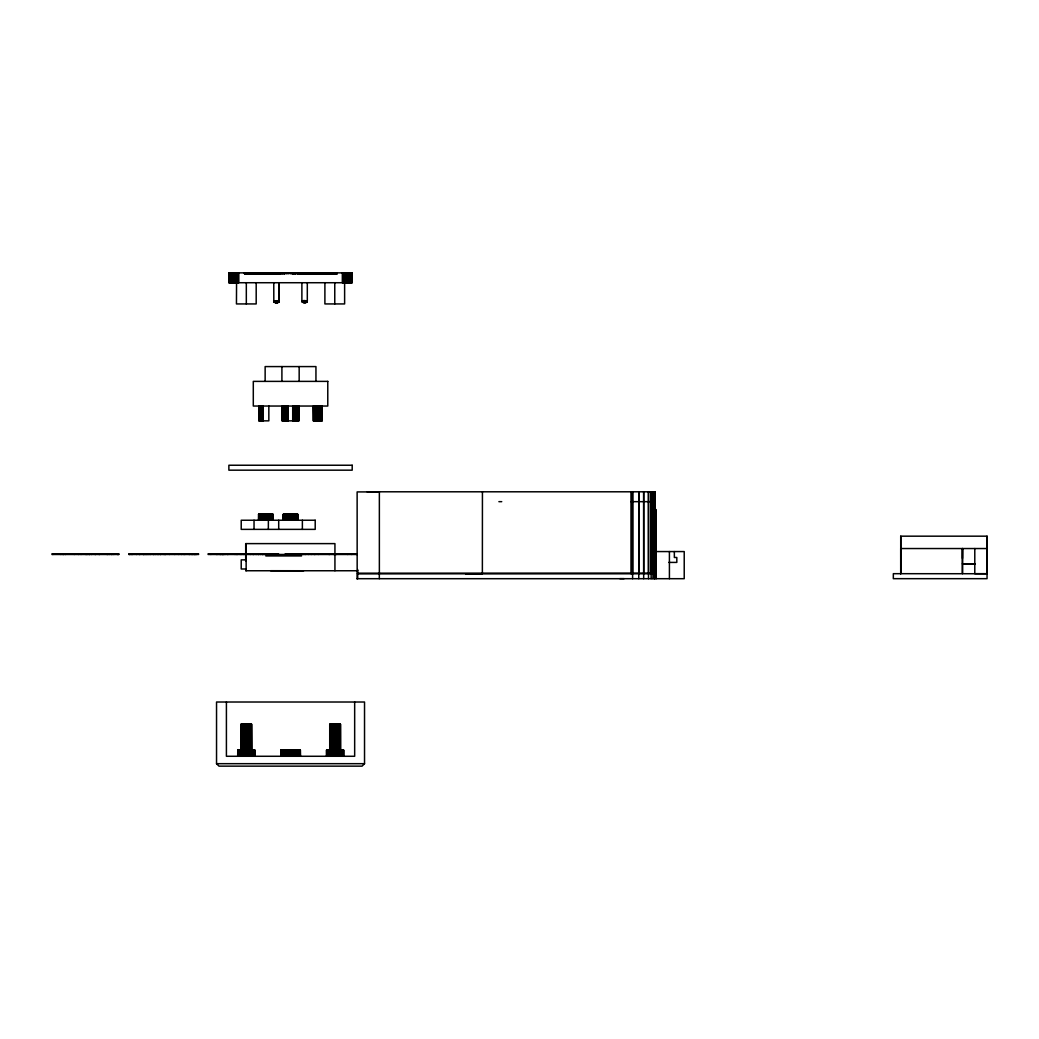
<?xml version="1.0" encoding="UTF-8"?>
<svg xmlns="http://www.w3.org/2000/svg" width="1039" height="1039" viewBox="0 0 1039 1039"><rect width="100%" height="100%" fill="white"/><g stroke="black" fill="none" stroke-linecap="round" stroke-linejoin="round"><path stroke-width="1.5" d="M307.31 282.725L307.31 301.011C306.726 304.375 298.531 301.323 305.83 302.453M482.434 491.798L482.369 573.762L357.13 573.879L357.156 578.697M630.998 573.762L630.998 491.798M631.803 573.762L631.803 491.798M654.44 578.697L654.427 491.798L654.479 573.073M654.44 573.762L654.44 491.798M654.947 578.697L654.947 491.798L367.105 491.798M987.05 548.54L900.722 548.54L900.735 573.71L900.735 536.176L987.05 536.176L987.05 573.736L893.345 573.684L893.319 578.671L987.05 578.671L987.05 536.176M962.452 548.54L962.452 573.71L962.504 548.54L962.465 558.411M319.908 273.841L319.687 272.854L319.609 273.841L319.518 272.854L319.363 273.841L319.142 272.854L318.363 273.841L318.246 272.854L318.168 273.841L318.103 272.854L318.103 273.841M312.129 273.841L312.934 272.854M324.739 272.854L324.804 273.841L325.012 272.854L325.311 273.841L325.311 272.854L325.454 273.841L325.636 272.854L325.752 273.841L325.908 272.854L326.714 273.841L326.804 272.854L326.882 273.841L327.038 272.854M334.48 272.854L334.402 273.841L334.402 272.854L333.948 273.841L333.792 272.854L332.935 273.841L332.935 272.854M312.284 273.841L312.388 272.854M312.505 273.841L312.635 272.854M272.374 273.841L272.283 272.854L272.374 273.841L272.374 272.854L272.621 273.841L272.66 272.854L272.906 273.841L273.075 272.854L273.205 273.841L274.114 272.854L274.309 273.841L274.309 272.854L274.504 273.841L274.413 272.854L274.114 273.841L273.893 272.854L273.738 273.841L272.906 272.854L272.789 273.841L272.569 272.854L273.075 273.841M272.789 272.854L272.53 273.841M305.154 273.841L304.57 272.854M306.752 272.854L306.57 273.841L307.012 272.854M316.869 272.854L316.687 273.841L316.687 272.854M306.193 272.854L306.024 273.841L305.817 272.854L306.024 273.841L306.57 272.854M313.103 273.841L313.297 272.854L313.297 273.841L313.505 272.854L313.505 273.841L313.674 272.854L313.674 273.841L313.869 272.854L314.583 273.841M306.596 273.841L306.414 272.854L306.18 273.841L305.154 272.854L305.817 273.841L305.453 272.854L305.089 273.841L305.765 272.854M252.464 273.841L252.464 272.854L252.815 273.841M273.815 301.362L278.868 301.894L274.088 301.894L273.777 301.167L279.192 301.102C278.997 302.31 270.426 298.738 274.867 302.401C274.179 300.946 276.296 305.57 279.192 300.972L279.192 282.725L279.166 301.232L273.815 301.362L273.764 282.725M304.609 273.841L305.089 272.854M275.465 273.841L274.608 272.854L274.945 273.841L275.322 272.854M275.179 302.453L278.218 302.362L273.88 301.544L279.14 301.388M278.855 301.92L274.244 302.063M364.533 763.678L362.066 766.146L219.008 766.146L216.541 763.678L216.541 702.013L364.533 702.013L364.533 763.678L216.541 763.678M306.453 302.31L302.622 302.258M306.687 302.18C300.401 303.297 300.011 299.258 307.31 301.011L301.881 300.972L301.881 282.725M301.933 301.362L307.297 301.193L301.894 301.102M274.075 301.881L278.933 301.829L274.088 301.894M274.348 302.154L278.66 302.102L274.153 301.972M274.569 302.284L278.335 302.31M306.986 301.894L301.972 301.479M228.892 272.854L352.195 272.854L352.169 282.725L228.892 282.725L228.918 272.854L228.97 282.725M273.971 301.713L278.997 301.713M282.192 420.847L282.231 406.041L282.166 420.847L298.894 420.847L298.855 406.041L298.725 420.847M498.889 501.668L501.733 501.668M630.998 501.668L654.947 501.668M654.557 509.63L656.245 509.63L656.245 578.697M258.503 514.318L273.244 514.318L273.218 520.24M283.166 514.318L297.907 514.318L297.907 520.24M654.557 519.5L656.245 519.5M655.947 551.566L684.22 551.566L684.22 578.697L356.702 578.697M119.004 553.8L51.95 553.8L51.95 554.475L119.004 554.475M198.605 553.8L128.797 553.8L128.797 554.475L198.605 554.475M265.815 555.943L301.531 555.943M246.022 559.865L241.217 559.865L241.217 568.995L246.022 568.995M668.778 562.411L676.818 562.411L676.818 557.488L674.35 557.488L674.35 551.566M245.698 570.749L357.819 570.749M654.947 491.798L654.986 573.073L357.169 573.19L357.13 491.915L379.365 491.915L379.365 573.19M987.05 573.697L974.79 573.684L974.79 548.54M654.947 573.762L465.615 573.879M237.723 750.106L254.919 750.106L254.919 756.275L254.75 750.106M280.686 750.106L300.401 750.106L300.401 756.275L300.258 750.106M270.556 570.71L303.674 570.749M619.841 578.658L624.062 578.671M320.921 273.841L320.064 272.854M274.504 272.854L274.945 273.841M325.454 272.854L325.61 273.841L325.61 272.854M325.882 273.841L326.012 272.854M326.337 273.841L326.233 272.854L326.545 273.841M333.493 272.854L333.493 273.841M327.506 273.841L327.649 272.854M319.207 273.841L319.142 272.854L319.363 273.841M318.168 272.854L318.246 273.841M333.649 272.854L333.948 273.841M318.363 272.854L318.428 273.841L318.7 272.854M318.492 272.854L318.544 273.841M328.142 272.854L328.181 273.841L328.181 272.854M652.804 573.073L652.778 491.798L652.96 578.697M651.18 573.073L651.141 491.798L651.141 578.697M648.518 573.073L648.492 491.798L648.492 578.697M643.712 573.073L643.673 491.798L643.673 578.697M638.79 573.073L638.751 491.798L638.751 578.697M632.647 573.073L632.608 491.798L632.608 578.697M900.735 536.176L900.735 573.736M669.415 551.566L669.415 578.697M654.947 511.11L654.947 528.383M379.326 573.879L379.326 578.697M357.689 569.567L357.689 578.697M354.663 702.013L354.663 756.275L226.411 756.275L226.411 702.013M352.052 272.854L351.961 282.725M351.87 272.854L351.74 282.725M351.702 553.8L351.702 554.475M351.611 272.854L351.455 282.725M351.273 272.854L351.273 282.725M351.091 272.854L351.091 282.725M350.883 272.854L350.883 282.725M350.65 272.854L350.65 282.725M350.416 272.854L350.416 282.725M350.156 272.854L350.156 282.725M349.896 272.854L349.896 282.725M349.611 272.854L349.611 282.725M349.312 272.854L349.312 282.725M349 272.854L349 282.725M348.675 272.854L348.675 282.725M348.338 272.854L348.338 282.725M348 272.854L348 282.725M347.636 272.854L347.636 282.725M347.714 553.8L347.714 554.475M347.273 272.854L347.273 282.725M346.896 272.854L346.896 282.725M346.507 272.854L346.507 282.725M346.117 272.854L346.117 282.725M345.714 272.854L345.714 282.725M345.299 272.854L345.299 282.725M344.883 272.854L344.883 282.725M344.623 282.725L344.623 303.933L324.895 303.933L324.895 282.725M344.467 272.854L344.467 282.725M344.052 272.854L344.052 282.725M343.623 272.854L343.623 282.725M343.545 750.106L343.61 756.275L343.74 750.106L326.506 750.106L326.558 756.275M343.338 750.106L343.338 756.275M343.195 272.854L343.195 282.725M343.091 750.106L343.221 756.275M342.935 750.106L342.935 756.275M342.766 272.854L342.766 282.725M342.766 750.106L342.584 756.275M342.389 750.106L342.389 756.275M342.338 272.854L342.338 282.725M342.182 750.106L342.182 756.275M341.961 750.106L341.961 756.275M341.727 750.106L341.727 756.275M341.48 750.106L341.48 756.275M341.221 750.106L341.221 756.275M340.948 750.106L340.948 756.275M340.662 756.275L340.532 724.209M340.363 756.275L340.402 724.209L329.727 724.209L329.727 750.106M340.065 756.275L340.026 724.209L339.805 750.106M339.688 724.209L339.753 756.275M339.415 724.209L339.428 756.275M339.272 724.209L339.272 750.106M339.117 724.209L339.091 756.275M338.779 724.209L338.753 756.275M338.597 724.209L338.597 750.106M338.415 724.209L338.415 756.275M338.22 724.209L338.065 756.275M337.818 724.209L338.026 750.106M337.61 724.209L337.701 756.275M337.402 724.209L337.402 750.106M337.181 724.209L337.35 756.275M337.013 272.854L337.156 273.841M336.961 724.209L336.974 756.275M336.857 272.854L336.87 273.841M336.74 724.209L336.74 750.106M336.597 272.854L336.714 273.841M336.519 724.209L336.61 756.275M336.35 272.854L336.48 273.841M336.389 553.8L336.389 554.475M336.22 272.854L336.22 273.841M336.285 724.209L336.233 756.275M335.883 272.854L336.052 273.841M336.052 724.209L336.052 750.106M335.701 272.854L335.727 273.841M335.818 724.209L335.87 756.275M335.506 272.854L335.506 273.841M335.584 724.209L335.493 756.275M335.311 272.854L335.311 273.841M335.35 724.209L335.35 750.106M335.078 272.854L335.116 273.841M335.116 724.209L335.116 756.275M334.909 272.854L334.909 273.841M334.935 570.749L334.935 543.618L245.698 543.618L245.698 561.177M334.87 724.209L334.87 750.106M334.662 272.854L334.701 273.841M334.766 282.725L334.766 303.933M334.636 724.209L334.74 756.275M334.402 724.209L334.363 756.275M334.168 272.854L334.181 273.841M334.246 553.8L334.246 554.475M334.168 724.209L334.168 750.106M333.935 553.8L333.935 554.475M333.935 724.209L333.987 756.275M333.701 724.209L333.701 750.106M333.61 750.106L333.61 756.275M333.48 724.209L333.48 750.106M333.259 724.209L333.246 756.275M333.038 724.209L332.883 756.275M332.714 272.854L332.636 273.841M332.818 724.209L332.818 750.106M332.61 724.209L332.519 756.275M332.324 272.854L332.272 273.841M332.194 724.209L332.402 750.106M331.999 272.854L331.999 273.841M331.999 724.209L332.155 756.275M331.792 272.854L331.792 273.841M331.805 724.209L331.805 756.275M331.649 272.854L331.649 273.841M331.623 724.209L331.623 750.106M331.441 724.209L331.467 756.275M331.285 272.854L331.272 273.841M331.272 724.209L331.129 756.275M330.96 724.209L330.96 750.106M330.74 272.854L330.87 273.841M330.805 724.209L330.792 756.275M330.532 724.209L330.467 756.275M330.428 272.854L330.428 273.841M330.415 724.209L330.298 750.106M330.155 272.854L330.155 273.841M330.194 724.209L330.155 756.275M329.844 272.854L329.844 273.841M329.818 724.209L329.857 756.275M329.532 272.854L329.532 273.841M329.558 750.106L329.558 756.275M329.272 272.854L329.272 273.841M329.35 553.8L329.35 554.475M329.285 750.106L329.285 756.275M329.038 553.8L329.038 554.475M329.012 750.106L329.012 756.275M328.856 272.854L328.856 273.841M328.753 750.106L328.753 756.275M328.662 272.854L328.662 273.841M328.493 750.106L328.493 756.275M328.259 750.106L328.259 756.275M327.973 272.854L327.856 273.841M328.038 750.106L328.038 756.275M327.83 750.106L327.83 756.275M327.636 750.106L327.454 756.275M327.285 750.106L327.285 756.275M327.129 750.106L326.999 756.275M326.882 272.854L326.882 273.841M326.882 750.106L326.882 756.275M326.649 272.854L326.649 273.841M326.61 750.106L326.61 756.275M325.077 272.854L325.077 273.841M324.441 272.854L324.467 273.841M324.142 272.854L324.064 273.841M323.817 272.854L323.856 273.841M323.116 272.854L323.116 273.841M322.947 272.854L322.947 273.841M322.726 272.854L322.687 273.841M322.324 272.854L322.324 273.841M322.155 272.854L322.012 273.841M322.116 406.041L322.103 420.847L313.271 420.847L313.297 406.041L313.44 420.847M321.843 406.041L321.96 420.847M321.583 272.854L321.583 273.841M321.609 406.041L321.778 420.847M321.376 272.854L321.428 273.841M321.519 406.041L321.415 420.847M321.233 272.854L321.22 273.841M321.311 420.847L321.194 406.041L320.947 420.847M320.921 272.854L320.856 273.841M320.804 406.041L320.804 420.847M320.674 406.041L320.519 420.847M320.376 406.041L320.376 420.847M320.22 406.041L320.22 420.847M319.895 406.041L320.051 420.847M319.791 272.854L319.583 273.841M319.726 406.041L319.726 420.847M319.544 406.041L319.544 420.847M319.376 406.041L319.376 420.847M319.012 406.041L319.194 420.847M318.869 272.854L318.83 273.841M318.817 406.041L318.817 420.847M318.635 406.041L318.635 420.847M318.441 406.041L318.441 420.847M318.246 406.041L318.246 420.847M318.324 553.8L318.324 554.475M318.064 406.041L318.064 420.847M317.869 406.041L317.869 420.847M317.492 272.854L317.492 273.841M317.479 406.041L317.674 420.847M317.285 406.041L317.285 420.847M317.168 272.854L317.168 273.841M317.09 406.041L317.09 420.847M316.999 272.854L316.869 273.841M316.895 406.041L316.895 420.847M316.713 406.041L316.713 420.847M316.518 406.041L316.518 420.847M316.233 272.854L316.233 273.841M316.337 406.041L316.337 420.847M315.973 406.041L316.155 420.847M315.83 272.854L315.869 273.841M315.947 381.378L315.947 366.585L265.14 366.585L265.14 381.378M315.791 406.041L315.791 420.847M315.622 406.041L315.622 420.847M315.479 272.854L315.479 273.841M315.453 406.041L315.453 420.847M315.155 272.854L315.155 273.841M315.129 406.041L315.285 420.847M314.973 406.041L314.973 420.847M314.96 553.8L314.96 554.475M314.869 272.854L314.856 273.841M314.817 406.041L314.674 420.847M314.531 420.847L314.531 406.041L314.272 420.847M314.349 553.8L314.349 554.475M314.155 406.041L314.038 420.847M313.921 406.041L313.83 420.847L313.648 406.041M312.025 272.854L311.895 273.841M311.804 272.854L311.674 273.841M311.479 272.854L311.479 273.841M311.219 272.854L311.284 273.841M311.284 553.8L311.284 554.475M311.064 272.854L311.064 273.841M310.83 272.854L310.83 273.841M310.57 272.854L310.57 273.841M310.297 272.854L310.297 273.841M309.999 272.854L309.999 273.841M309.661 272.854L309.661 273.841M309.297 272.854L309.297 273.841M308.843 272.854L308.908 273.841M308.622 272.854L308.726 273.841M308.531 272.854L308.466 273.841M308.531 553.8L308.531 554.475M308.245 272.854L308.297 273.841M308.076 272.854L307.583 273.841M307.466 273.841L307.375 272.854L307.115 273.841M306.323 272.854L306.375 273.841M305.466 553.8L305.466 554.475M304.856 272.854L304.856 273.841M304.388 272.854L304.388 273.841M304.258 272.854L304.076 273.841L303.908 272.854M303.933 553.8L303.933 554.475M303.739 272.854L303.752 273.841M303.518 272.854L303.401 273.841M303.297 272.854L303.297 273.841M303.141 272.854L303.167 273.841M302.713 272.854L302.726 273.841M302.479 272.854L302.479 273.841M302.375 520.24L302.375 529.371M302.401 553.8L302.479 554.475M302.271 272.854L302.167 273.841M301.778 272.854L301.778 273.841M301.791 553.8L301.791 554.475M301.648 272.854L301.505 273.841M301.102 272.854L301.219 273.841M301.18 553.8L301.18 554.475M300.829 272.854L300.829 273.841M300.713 272.854L300.596 273.841M300.453 272.854L300.505 273.841M299.985 272.854L299.985 273.841M300.102 750.106L299.946 756.275M299.894 272.854L299.816 273.841M299.777 750.106L299.816 756.275M299.635 272.854L299.635 273.841M299.622 750.106L299.622 756.275M299.336 272.854L299.336 273.841M299.453 750.106L299.453 756.275M299.102 272.854L299.271 273.841M299.167 366.585L299.167 381.378M299.258 750.106L299.258 756.275M299.05 750.106L299.05 756.275M298.816 750.106L298.816 756.275M298.609 272.854L298.609 273.841M298.414 406.041L298.544 420.847M298.427 553.8L298.427 554.475M298.583 750.106L298.583 756.275M298.284 406.041L298.284 420.847M298.323 750.106L298.323 756.275M298.024 272.854L298.024 273.841M298.141 406.041L298.141 420.847M298.063 750.106L298.063 756.275M297.803 406.041L297.972 420.847M297.816 553.8L297.816 554.475M297.777 750.106L297.777 756.275M297.596 272.854L297.596 273.841M297.609 406.041L297.609 420.847M297.686 514.318L297.596 520.24M297.375 272.854L297.375 273.841M297.414 406.041L297.414 420.847M297.375 514.318L297.492 520.24M297.479 750.106L297.479 756.275M297.193 406.041L297.193 420.847M297.245 514.318L297.245 520.24M297.193 553.8L297.193 554.475M297.167 750.106L297.167 756.275M296.959 406.041L296.959 420.847M296.946 514.318L297.102 520.24M296.686 272.854L296.868 273.841M296.725 406.041L296.725 420.847M296.777 514.318L296.777 520.24M296.842 750.106L296.842 756.275M296.466 406.041L296.466 420.847M296.596 514.318L296.596 520.24M296.505 750.106L296.505 756.275M296.414 514.318L296.414 520.24M296.206 406.041L296.206 420.847M296.206 514.318L296.206 520.24M296.167 750.106L296.167 756.275M295.842 272.854L295.842 273.841M295.933 406.041L295.933 420.847M295.998 514.318L295.998 520.24M295.647 406.041L295.647 420.847M295.777 514.318L295.777 520.24M295.803 750.106L295.803 756.275M295.544 514.318L295.544 520.24M295.44 750.106L295.44 756.275M295.271 272.854L295.271 273.841M295.349 406.041L295.349 420.847M295.297 514.318L295.297 520.24M295.154 272.854L295.154 273.841M295.05 406.041L295.05 420.847M295.05 514.318L295.05 520.24M295.063 750.106L295.063 756.275M294.894 272.854L294.894 273.841M294.79 514.318L294.79 520.24M294.738 406.041L294.738 420.847M294.686 750.106L294.686 756.275M294.414 406.041L294.414 420.847M294.518 514.318L294.518 520.24M294.44 553.8L294.44 554.475M294.245 514.318L294.245 520.24M294.141 553.8L294.141 554.475M294.284 750.106L294.284 756.275M294.089 406.041L294.089 420.847M293.959 514.318L293.959 520.24M293.894 750.106L293.894 756.275M293.751 406.041L293.751 420.847M293.673 514.318L293.673 520.24M293.505 406.041L293.505 420.847M293.492 750.106L293.492 756.275M293.388 272.854L293.388 273.841M293.414 406.041L293.414 420.847M293.375 514.318L293.375 520.24M293.063 406.041L293.063 420.847M293.076 514.318L293.076 520.24M293.219 553.8L293.219 554.475M293.076 750.106L293.076 756.275M292.712 406.041L292.712 420.847M292.764 514.318L292.764 520.24M292.66 750.106L292.66 756.275M292.414 272.854L292.414 273.841M292.453 514.318L292.453 520.24M292.271 272.854L292.271 273.841M292.141 514.318L292.141 520.24M292.245 750.106L292.245 756.275M291.959 272.854L291.959 273.841M291.829 514.318L291.829 520.24M291.816 750.106L291.816 756.275M291.504 514.318L291.504 520.24M291.388 750.106L291.388 756.275M291.18 514.318L291.18 520.24M290.868 514.318L290.868 520.24M290.972 750.106L290.972 756.275M290.634 272.854L290.634 273.841M290.543 514.318L290.543 520.24M290.465 553.8L290.465 554.475M290.543 750.106L290.543 756.275M290.219 514.318L290.219 520.24M290.115 750.106L290.115 756.275M289.894 514.318L289.894 520.24M289.569 514.318L289.569 520.24M289.686 750.106L289.686 756.275M289.258 514.318L289.258 520.24M289.258 750.106L289.258 756.275M288.933 272.854L288.933 273.841M288.933 514.318L288.933 520.24M288.842 750.106L288.842 756.275M288.621 514.318L288.621 520.24M288.31 514.318L288.31 520.24M288.413 750.106L288.413 756.275M288.024 406.041L288.024 420.847M288.011 514.318L288.011 520.24M288.011 553.8L288.011 554.475M288.011 750.106L288.011 756.275M287.79 272.854L287.79 273.841M287.673 406.041L287.673 420.847M287.712 514.318L287.712 520.24M287.582 406.041L287.582 420.847M287.413 514.318L287.413 520.24M287.595 750.106L287.595 756.275M287.335 406.041L287.335 420.847M287.193 750.106L287.193 756.275M286.998 406.041L286.998 420.847M287.128 514.318L287.128 520.24M286.842 514.318L286.842 520.24M286.79 750.106L286.79 756.275M286.673 406.041L286.673 420.847M286.569 514.318L286.569 520.24M286.504 272.854L286.504 273.841M286.348 406.041L286.348 420.847M286.296 514.318L286.296 520.24M286.4 750.106L286.4 756.275M286.037 406.041L286.037 420.847M286.037 514.318L286.037 520.24M286.011 750.106L286.011 756.275M285.725 406.041L285.725 420.847M285.79 514.318L285.79 520.24M285.439 406.041L285.439 420.847M285.543 514.318L285.543 520.24M285.634 750.106L285.634 756.275M285.309 514.318L285.309 520.24M285.257 554.475L285.257 553.8L357.208 553.8L357.208 554.475L208.099 554.475L208.099 553.8L278.517 553.8L278.517 554.475M285.27 750.106L285.27 756.275M285.076 272.854L285.076 273.841M285.154 406.041L285.154 420.847M285.089 514.318L285.089 520.24M284.881 406.041L284.881 420.847M284.868 514.318L284.868 520.24M284.92 750.106L284.92 756.275M284.569 272.854L284.569 273.841M284.608 406.041L284.608 420.847M284.673 514.318L284.673 520.24M284.569 750.106L284.569 756.275M284.361 406.041L284.361 420.847M284.478 514.318L284.478 520.24M284.322 272.854L284.322 273.841M284.128 514.318L284.296 520.24M284.231 750.106L284.231 756.275M284.115 406.041L284.115 420.847M283.972 514.318L283.972 520.24M283.881 406.041L283.881 420.847M283.829 514.318L283.699 520.24M283.92 750.106L283.92 756.275M283.673 406.041L283.673 420.847M283.478 514.318L283.582 520.24M283.608 750.106L283.608 756.275M283.335 272.854L283.335 273.841M283.283 406.041L283.465 420.847M283.322 520.24L283.322 514.318L283.205 520.24M283.309 750.106L283.309 756.275M283.102 406.041L283.102 420.847M283.011 272.854L283.011 273.841M282.946 406.041L282.946 420.847M283.024 750.106L283.024 756.275M282.66 406.041L282.79 420.847M282.751 750.106L282.751 756.275M282.543 406.041L282.439 420.847M282.504 750.106L282.504 756.275M282.374 272.854L282.374 273.841M282.257 750.106L282.257 756.275M282.037 750.106L282.037 756.275M281.907 366.585L281.907 381.378M281.829 750.106L281.829 756.275M281.673 272.854L281.686 273.841M281.634 750.106L281.634 756.275M281.452 750.106L281.452 756.275M281.231 272.854L281.231 273.841M281.296 750.106L281.153 756.275M281.011 750.106L281.011 756.275M280.829 750.106L280.881 756.275M280.27 272.854L280.348 273.841M280.075 272.854L280.075 273.841M279.894 272.854L279.894 273.841M279.4 272.854L279.4 273.841M279.296 272.854L279.166 273.841M278.868 272.854L278.868 273.841M278.699 520.24L278.699 529.371M278.452 272.854L278.452 273.841M278.231 272.854L278.231 273.841M277.958 272.854L278.049 273.841M277.699 272.854L277.608 273.841M277.608 553.8L277.608 554.475M277.166 272.854L277.166 273.841M276.932 272.854L276.932 273.841M276.842 553.8L276.842 554.475M276.699 272.854L276.699 273.841M276.686 553.8L276.686 554.475M276.556 272.854L276.491 273.841M276.283 272.854L276.283 273.841M276.101 272.854L276.114 273.841M275.777 272.854L275.777 273.841M275.608 272.854L275.608 273.841M275.465 272.854L275.322 273.841M275.309 553.8L275.309 554.475M274.088 272.854L274.114 273.841M273.893 272.854L273.919 273.841M273.543 272.854L273.738 273.841M273.4 272.854L273.374 273.841M273.231 272.854L273.205 273.841M273.023 520.24L272.932 514.318L272.828 520.24M272.582 514.318L272.582 520.24M272.439 514.318L272.283 520.24M272.166 272.854L272.127 273.841M272.114 514.318L272.114 520.24M272.088 553.8L272.088 554.475M271.945 272.854L271.828 273.841L271.699 272.854M271.932 514.318L271.932 520.24M271.75 514.318L271.75 520.24M271.504 272.854L271.569 273.841M271.543 514.318L271.543 520.24M271.14 272.854L271.309 273.841M271.335 514.318L271.335 520.24M271.036 272.854L271.036 273.841M271.114 514.318L271.114 520.24M270.737 272.854L270.737 273.841M270.88 514.318L270.88 520.24M270.698 272.854L270.698 273.841M270.634 514.318L270.634 520.24M270.387 272.854L270.491 273.841M270.374 514.318L270.374 520.24M270.114 514.318L270.114 520.24M270.257 553.8L270.257 554.475M269.945 272.854L269.893 273.841M269.854 514.318L269.854 520.24M269.802 272.854L269.802 273.841M269.582 514.318L269.582 520.24M269.283 272.854L269.361 273.841M269.296 514.318L269.296 520.24M269.101 272.854L269.179 273.841M268.997 514.318L268.997 520.24M268.88 272.854L268.802 273.841M268.841 406.041L268.841 420.847L259.01 420.847L259.01 406.041M268.711 514.318L268.711 520.24M268.361 273.841L268.4 272.854L268.14 273.841M268.413 514.318L268.348 529.371M267.958 272.854L267.958 273.841M268.101 514.318L268.101 520.24M267.789 514.318L267.789 520.24M267.581 272.854L267.374 273.841M267.478 514.318L267.478 520.24M267.218 272.854L267.218 273.841M267.166 514.318L267.166 520.24M267.192 553.8L267.192 554.475M267.01 272.854L266.854 273.841M266.841 514.318L266.841 520.24M266.724 272.854L266.659 273.841M266.452 272.854L266.516 273.841M266.516 514.318L266.516 520.24M266.192 272.854L266.335 273.841M266.205 514.318L266.205 520.24M266.023 272.854L265.984 273.841L265.841 272.854M265.88 514.318L265.88 520.24M265.711 272.854L265.594 273.841M265.555 514.318L265.555 520.24M265.659 553.8L265.659 554.475M265.309 272.854L265.477 273.841M265.14 272.854L265.14 273.841L264.932 272.854M265.231 514.318L265.231 520.24M264.906 514.318L264.906 520.24M264.789 272.854L264.789 273.841M264.737 553.8L264.737 554.475M264.542 272.854L264.62 273.841M264.594 514.318L264.594 520.24M264.387 272.854L264.387 273.841M264.27 514.318L264.27 520.24M264.127 272.854L264.127 273.841M263.945 272.854L263.893 273.841M263.958 514.318L263.958 520.24M263.698 272.854L263.672 273.841M263.646 514.318L263.646 520.24M263.464 272.854L263.387 273.841M263.27 272.854L263.14 273.841M263.218 406.041L263.218 420.847M263.348 514.318L263.348 520.24M263.218 553.8L263.218 554.475M263.088 272.854L263.075 273.841M263.023 420.847L263.023 406.041L262.828 420.847M263.049 514.318L263.049 520.24M262.776 272.854L262.776 273.841M262.75 514.318L262.75 520.24M262.581 272.854L262.503 273.841M262.633 406.041L262.633 420.847M262.594 553.8L262.594 554.475M262.386 272.854L262.335 273.841M262.451 406.041L262.451 420.847M262.464 514.318L262.464 520.24M262.296 553.8L262.296 554.475M262.101 272.854L262.101 273.841M262.075 406.041L262.257 420.847M262.179 514.318L262.179 520.24M261.932 272.854L261.932 273.841M261.893 406.041L261.893 420.847M261.906 514.318L261.906 520.24M261.711 406.041L261.711 420.847M261.633 514.318L261.633 520.24M261.542 272.854L261.542 273.841M261.529 406.041L261.529 420.847M261.347 272.854L261.231 273.841M261.36 406.041L261.192 420.847M261.373 514.318L261.373 520.24M261.023 272.854L261.023 273.841M261.023 406.041L261.023 420.847M261.114 514.318L261.114 520.24M260.815 272.854L260.815 273.841M260.867 406.041L260.867 420.847M260.88 514.318L260.88 520.24M260.555 406.041L260.711 420.847M260.646 514.318L260.646 520.24M260.516 272.854L260.464 273.841M260.412 406.041L260.412 420.847M260.425 514.318L260.425 520.24M260.451 553.8L260.451 554.475M260.192 272.854L260.192 273.841M260.269 406.041L260.14 420.847L260.01 406.041M260.205 514.318L260.205 520.24M259.919 272.854L260.088 273.841M260.01 514.318L260.01 520.24M259.893 406.041L259.776 420.847M259.815 514.318L259.815 520.24M259.672 272.854L259.672 273.841M259.659 406.041L259.477 420.847M259.464 514.318L259.633 520.24M259.269 272.854L259.282 273.841M259.386 406.041L259.308 420.847M259.308 514.318L259.308 520.24M259.036 406.041L259.036 420.847M259.166 514.318L259.036 520.24M258.88 272.854L258.919 273.841M258.919 514.318L258.919 520.24M258.75 272.854L258.75 273.841M258.724 520.24L258.646 514.318L258.477 520.24M258.62 553.8L258.62 554.475M258.503 272.854L258.555 273.841M258.204 272.854L258.204 273.841M258.308 553.8L258.308 554.475M258.14 272.854L258.14 273.841M257.789 272.854L257.88 273.841M257.685 272.854L257.555 273.841L257.438 272.854M257.23 272.854L257.101 273.841M256.932 272.854L256.932 273.841M256.776 272.854L256.724 273.841M256.633 272.854L256.464 273.841M256.334 272.854L256.334 273.841M256.139 272.854L256.178 273.841M256.191 282.725L256.191 303.933L236.45 303.933L236.606 272.854M256.165 553.8L256.165 554.475M255.854 272.854L255.854 273.841M255.269 272.854L255.243 273.841M255.01 272.854L254.984 273.841M254.724 272.854L254.75 273.841M254.503 272.854L254.503 273.841M254.555 750.106L254.659 756.275M254.464 273.841L254.269 272.854L254.061 273.841M254.425 750.106L254.295 756.275M254.139 750.106L254.139 756.275M254.01 272.854L253.841 273.841M254.036 520.24L254.036 529.371M253.971 750.106L253.971 756.275M253.711 272.854L253.711 273.841M253.802 750.106L253.802 756.275M253.503 272.854L253.49 273.841M253.412 553.8L253.412 554.475M253.594 750.106L253.594 756.275M253.217 272.854L253.217 273.841M253.386 750.106L253.386 756.275M253.113 553.8L253.113 554.475M253.165 750.106L253.165 756.275M252.932 750.106L252.932 756.275M252.607 272.854L252.607 273.841M252.685 750.106L252.685 756.275M252.425 750.106L252.425 756.275M252.152 750.106L252.152 756.275M251.932 272.854L251.97 273.841M251.867 756.275L251.659 724.209L240.944 724.209L240.892 750.106M251.49 724.209L251.581 756.275M251.321 272.854L251.399 273.841M251.334 724.209L251.269 756.275M251.022 724.209L251.022 750.106M250.893 272.854L250.893 273.841M250.957 756.275L250.893 724.209L250.633 756.275M250.724 272.854L250.724 273.841M250.399 272.854L250.399 273.841M250.477 724.209L250.477 750.106M250.165 272.854L250.165 273.841M250.347 553.8L250.347 554.475M250.321 724.209L250.308 756.275M249.983 724.209L249.97 756.275M249.918 272.854L249.918 273.841M249.802 724.209L249.802 750.106M249.633 272.854L249.633 273.841M249.62 724.209L249.62 756.275M249.464 272.854L249.464 273.841M249.438 724.209L249.438 750.106M249.126 272.854L249.126 273.841M249.23 724.209L249.269 756.275M249.022 272.854L249.022 273.841M249.035 724.209L248.918 756.275M248.659 272.854L248.659 273.841M248.828 724.209L248.828 750.106M248.594 272.854L248.594 273.841M248.607 724.209L248.555 756.275M248.399 724.209L248.399 750.106M248.178 724.209L248.191 756.275M247.802 272.854L247.802 273.841M247.957 724.209L247.814 756.275M247.724 724.209L247.724 750.106M247.464 272.854L247.464 273.841M247.49 724.209L247.451 756.275M247.217 272.854L247.217 273.841M247.256 724.209L247.256 750.106M247.009 272.854L247.009 273.841M247.022 724.209L247.074 756.275M246.814 272.854L246.814 273.841M246.788 724.209L246.698 756.275M246.607 272.854L246.607 273.841M246.555 724.209L246.555 750.106M246.451 272.854L246.451 273.841M246.321 282.725L246.321 303.933M246.321 724.209L246.321 756.275M246.113 272.854L246.23 273.841M246.139 543.618L246.139 570.749M246.087 724.209L246.087 750.106M245.892 272.854L245.892 273.841M245.84 724.209L245.944 756.275M245.801 272.854L245.801 273.841M245.607 724.209L245.568 756.275M245.503 272.854L245.581 273.841M245.308 272.854L245.23 273.841M245.373 724.209L245.191 756.275M245.009 272.854L245.061 273.841M245.152 553.8L245.152 554.475M245.139 724.209L245.139 750.106M244.749 272.854L244.749 273.841M244.918 724.209L244.814 756.275M244.685 272.854L244.685 273.841M244.685 724.209L244.685 750.106M244.373 272.854L244.477 273.841M244.464 724.209L244.451 756.275M244.243 724.209L244.243 750.106M244.022 724.209L244.087 756.275M243.814 724.209L243.723 756.275M243.607 724.209L243.607 750.106M243.308 553.8L243.308 554.475M243.399 724.209L243.373 756.275M243.022 724.209L243.022 756.275M242.827 724.209L242.827 750.106M242.658 724.209L242.671 756.275M242.477 724.209L242.477 750.106M242.321 724.209L242.334 756.275M242.009 724.209L242.009 756.275M241.775 553.8L241.775 554.475M241.749 724.209L241.879 750.106M241.503 724.209L241.684 756.275M241.399 724.209L241.373 756.275M241.217 724.209L241.061 756.275M240.775 750.106L240.775 756.275M240.49 750.106L240.49 756.275M240.256 553.8L240.256 554.475M240.217 750.106L240.217 756.275M239.957 750.106L239.957 756.275M239.71 750.106L239.71 756.275M239.477 750.106L239.477 756.275M239.243 750.106L239.243 756.275M239.035 750.106L239.035 756.275M238.749 272.854L238.749 282.725M238.84 750.106L238.84 756.275M238.489 750.106L238.658 756.275M238.321 272.854L238.321 282.725M238.347 750.106L238.347 756.275M238.087 750.106L238.087 756.275M237.879 272.854L237.879 282.725M237.983 750.106L237.814 756.275M237.762 750.106L237.697 756.275M237.463 272.854L237.463 282.725M237.489 553.8L237.489 554.475M237.035 272.854L237.035 282.725M236.58 553.8L236.58 554.475M236.191 272.854L236.191 282.725M235.775 272.854L235.775 282.725M235.372 272.854L235.372 282.725M235.048 553.8L235.048 554.475M234.97 272.854L234.97 282.725M234.58 272.854L234.58 282.725M234.191 272.854L234.191 282.725M233.814 272.854L233.814 282.725M233.45 272.854L233.45 282.725M233.087 272.854L233.087 282.725M232.736 272.854L232.736 282.725M232.398 272.854L232.398 282.725M232.074 272.854L232.074 282.725M231.775 272.854L231.775 282.725M231.476 272.854L231.476 282.725M231.19 272.854L231.19 282.725M230.918 272.854L230.918 282.725M230.658 272.854L230.658 282.725M230.424 272.854L230.424 282.725M230.203 272.854L230.203 282.725M229.801 272.854L229.996 282.725M229.216 272.854L229.333 282.725M228.009 553.8L228.009 554.475M227.385 553.8L227.385 554.475M224.944 553.8L224.944 554.475M223.71 553.8L223.71 554.475M223.099 553.8L223.099 554.475M222.801 553.8L222.801 554.475M222.489 553.8L222.489 554.475M221.723 553.8L221.723 554.475M220.658 553.8L220.658 554.475M220.346 553.8L220.346 554.475M219.125 553.8L219.125 554.475M217.281 553.8L217.281 554.475M216.372 553.8L216.372 554.475M210.852 553.8L210.852 554.475M196.462 553.8L196.462 554.475M195.553 553.8L195.553 554.475M195.007 553.8L195.007 554.475M194.319 553.8L194.319 554.475M194.02 553.8L194.02 554.475M192.786 553.8L192.786 554.475M192.176 553.8L192.176 554.475M191.267 553.8L191.267 554.475M189.734 553.8L189.734 554.475M189.124 553.8L189.124 554.475M184.825 553.8L184.825 554.475M183.916 553.8L183.916 554.475M181.461 553.8L181.461 554.475M178.708 553.8L178.708 554.475M174.721 553.8L174.721 554.475M169.526 553.8L169.526 554.475M165.539 553.8L165.539 554.475M164.928 553.8L164.928 554.475M164.006 553.8L164.006 554.475M160.642 553.8L160.642 554.475M160.331 553.8L160.331 554.475M158.188 553.8L158.188 554.475M157.889 553.8L157.889 554.475M155.746 553.8L155.746 554.475M153.902 553.8L153.902 554.475M153.603 553.8L153.603 554.475M150.538 553.8L150.538 554.475M149.006 553.8L149.006 554.475M147.785 553.8L147.785 554.475M146.564 553.8L146.564 554.475M145.33 553.8L145.33 554.475M144.109 553.8L144.109 554.475M143.798 553.8L143.798 554.475M143.499 553.8L143.499 554.475M139.823 553.8L139.823 554.475M139.512 553.8L139.512 554.475M136.46 553.8L136.46 554.475M132.472 553.8L132.472 554.475M131.55 553.8L131.55 554.475M130.031 553.8L130.031 554.475M129.407 553.8L129.407 554.475M118.238 553.8L118.238 554.475M118.043 553.8L118.082 554.475M117.472 553.8L117.472 554.475M113.796 553.8L113.796 554.475M111.965 553.8L111.965 554.475M111.654 553.8L111.654 554.475M109.199 553.8L109.199 554.475M107.679 553.8L107.679 554.475M107.056 553.8L107.056 554.475M99.406 553.8L99.406 554.475M99.108 553.8L99.108 554.475M95.432 553.8L95.432 554.475M95.12 553.8L95.12 554.475M91.445 553.8L91.445 554.475M89.614 553.8L89.614 554.475M89.302 553.8L89.302 554.475M87.77 553.8L87.77 554.475M86.237 553.8L86.237 554.475M85.938 553.8L85.938 554.475M81.042 553.8L81.042 554.475M78.587 553.8L78.587 554.475M74.301 553.8L74.301 554.475M65.418 553.8L65.418 554.475M63.587 553.8L63.587 554.475M62.976 553.8L62.976 554.475M60.833 553.8L60.833 554.475M52.872 553.8L52.872 554.475M313.103 272.854L312.934 273.841L313.129 272.854M962.504 563.826L975.322 563.852L962.504 563.826M278.101 302.401L274.932 302.414L278.101 302.401M306.089 302.427L303.167 302.44L306.089 302.427M306.882 302.024L302.323 302.024L306.882 302.024M327.779 381.378L253.295 381.378L253.295 406.041L327.779 406.041L327.779 381.378M352.195 465.238L228.879 465.238L228.879 470.173L352.195 470.173L352.195 465.238M315.207 520.24L241.217 520.24L241.217 529.371L315.207 529.371L315.207 520.24M305.609 273.841L305.388 272.854L305.492 273.841M320.064 273.841L319.908 272.854L320.064 273.841M327.207 273.841L327.116 272.854L327.207 273.841M333.792 273.841L333.714 272.854L333.714 273.841M317.843 273.841L317.83 272.854L317.843 273.841M323.558 273.841L323.623 272.854L323.467 273.841M293.894 273.841L293.894 272.854L293.764 273.841M255.555 273.841L255.555 272.854L255.555 273.841M248.217 273.841L248.217 272.854L248.191 273.841M229.632 282.725L229.632 272.854L229.476 282.725"/></g></svg>
